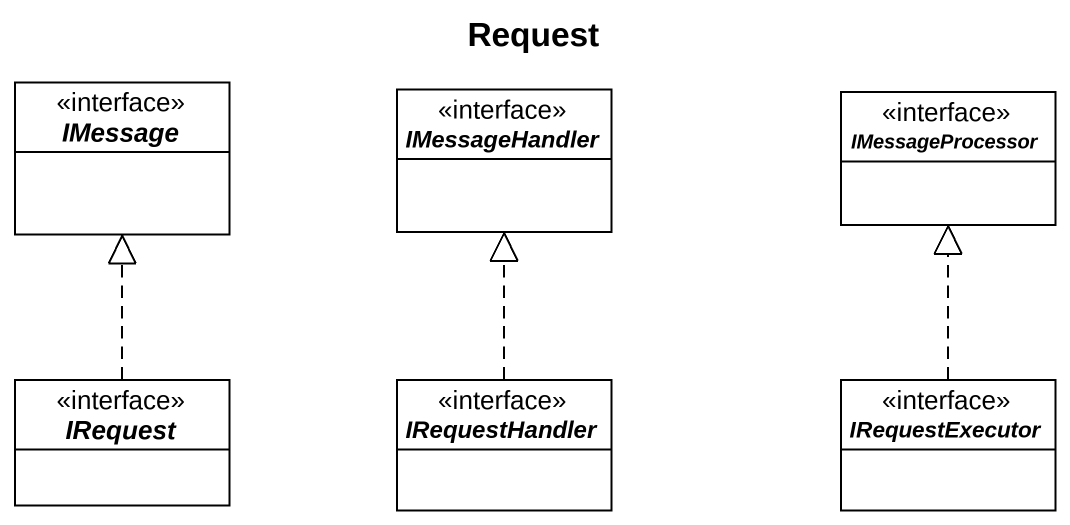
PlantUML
@startuml
title Request
hide circle
hide empty members
interface IMessage
interface IMessageHandler
interface IMessageProcessor
interface IRequest
interface IRequestHandler
interface IRequestExecutor
IRequest .up.|> IMessage
IRequestHandler .up.|> IMessageHandler
IRequestExecutor .up.|> IMessageProcessor
@enduml
